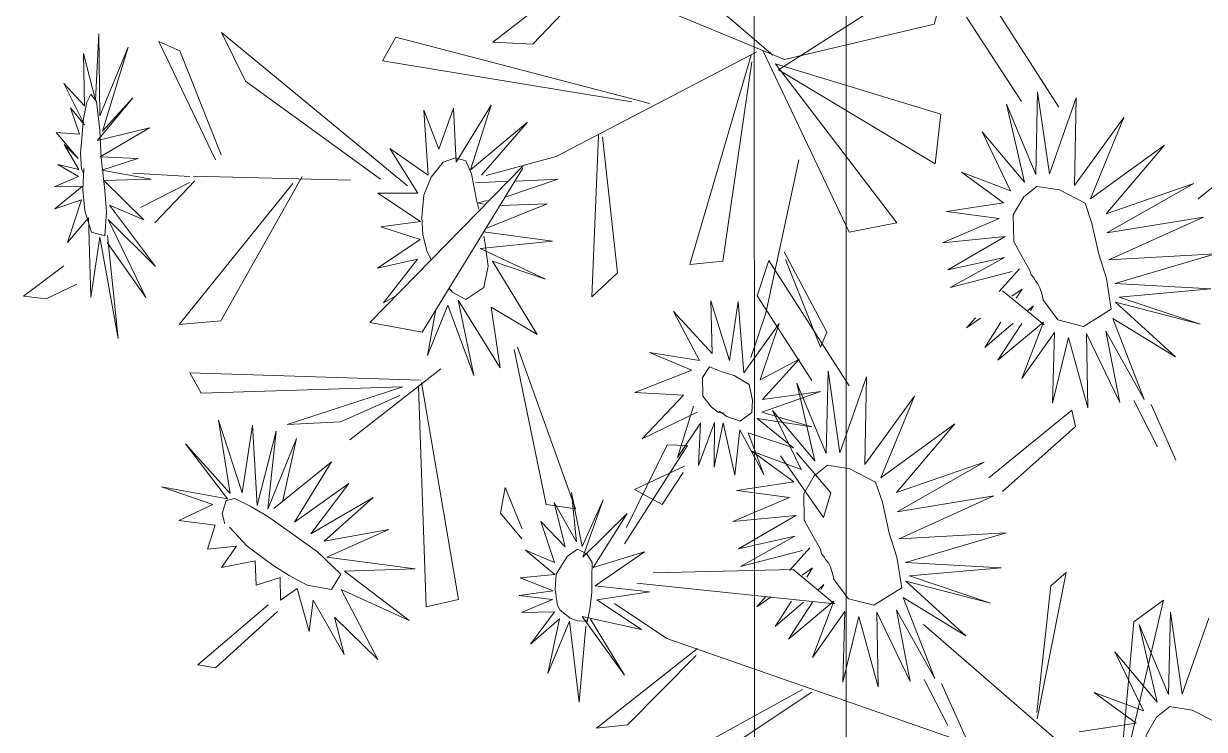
# Model space of a CAD drawing. Header units: inches. Extents: x -422522 to 22891, y -2973 to 414515.
# Drawn here: x 22803.69 to 22839.29, y 4842.94 to 4864.23 of the extents above; entities that cross this region are included whole.
import ezdxf

# ---------------------------------------------------------------- set-up
doc = ezdxf.new("R2010")
doc.units = ezdxf.units.IN
doc.header["$MEASUREMENT"] = 0
doc.layers.add('ARREDAMENTO', color=8, linetype='Continuous', lineweight=13)

msp = doc.modelspace()

# ---------------------------------------------------------------- linework, layer by layer
at = {"layer": 'ARREDAMENTO', "linetype": 'Continuous'}
for p, q in [((22821.10217, 4866.20842, -27.27667), (22817.83548, 4863.67057, -27.27667)), ((22826.45091, 4862.84476, -27.27667), (22831.71053, 4866.22467, -27.27667)), ((22831.71053, 4866.22467, -27.27667), (22831.13895, 4864.21308, -27.27667)), ((22819.04503, 4863.60971, -27.27667), (22821.36471, 4866.06041, -27.27667)), ((22834.8982, 4861.71735, -27.27667), (22832.4708, 4865.4967, -27.27667)), ((22823.98827, 4865.24705, -27.27667), (22826.27463, 4863.28249, -27.27667)), ((22826.62817, 4863.14826, -27.27667), (22823.20392, 4864.57303, -27.27667)), ((22832.11847, 4864.43179, -27.27667), (22833.7723, 4861.88577, -27.27667)), ((22809.65624, 4863.9677, -27.27667), (22815.25907, 4859.34178, -27.27667)), ((22810.37508, 4862.50017, -27.27667), (22809.65624, 4863.9677, -27.27667)), ((22831.13895, 4864.21308, -27.27667), (22826.62817, 4863.14826, -27.27667)), ((22805.85995, 4861.9263, -27.27667), (22805.95844, 4863.92081, -27.27667)), ((22805.95844, 4863.92081, -27.27667), (22805.98336, 4861.45286, -27.27667)), ((22807.76772, 4863.69639, -27.27667), (22808.40038, 4863.41549, -27.27667)), ((22809.47624, 4860.12388, -27.27667), (22807.76772, 4863.69639, -27.27667)), ((22814.50663, 4863.11539, -27.27667), (22814.91152, 4863.82737, -27.27667)), ((22814.91152, 4863.82737, -27.27667), (22822.57219, 4861.82917, -27.27667)), ((22817.83548, 4863.67057, -27.27667), (22819.04503, 4863.60971, -27.27667)), ((22805.4909, 4863.33179, -27.27667), (22805.85995, 4861.9263, -27.27667)), ((22805.52106, 4861.75053, -27.27667), (22805.4909, 4863.33179, -27.27667)), ((22805.98336, 4861.45286, -27.27667), (22806.83688, 4863.52107, -27.27667)), ((22806.83688, 4863.52107, -27.27667), (22806.0625, 4860.99085, -27.27667)), ((22808.40038, 4863.41549, -27.27667), (22809.63995, 4860.27811, -27.27667)), ((22819.74356, 4860.22143, -27.27667), (22825.79851, 4863.38017, -27.27667)), ((22825.62225, 4863.27889, -27.27667), (22823.77038, 4856.96393, -27.27667)), ((22825.97102, 4863.42054, -27.27667), (22828.58061, 4857.94425, -27.27667)), ((22822.02482, 4861.87419, -27.27667), (22814.50663, 4863.11539, -27.27667)), ((22824.76633, 4857.06832, -27.27667), (22825.64625, 4863.07865, -27.27667)), ((22826.35319, 4863.02588, -27.27667), (22831.34094, 4861.50698, -27.27667)), ((22830.01472, 4858.22406, -27.27667), (22826.35319, 4863.02588, -27.27667)), ((22831.1732, 4860.00509, -27.27667), (22826.45091, 4862.84476, -27.27667)), ((22804.89965, 4862.42433, -27.27667), (22805.52106, 4861.75053, -27.27667)), ((22805.52847, 4861.17841, -27.27667), (22804.89965, 4862.42433, -27.27667)), ((22814.44486, 4859.53758, -27.27667), (22810.37508, 4862.50017, -27.27667)), ((22806.97994, 4861.99845, -27.27667), (22805.91773, 4860.70572, -27.27667)), ((22806.0625, 4860.99085, -27.27667), (22806.97994, 4861.99845, -27.27667)), ((22834.26038, 4862.17304, -27.27667), (22834.2029, 4859.68266, -27.27667)), ((22834.61978, 4859.70153, -27.27667), (22834.26038, 4862.17304, -27.27667)), ((22835.42058, 4861.99375, -27.27667), (22834.61978, 4859.70153, -27.27667)), ((22835.36683, 4859.34867, -27.27667), (22835.42058, 4861.99375, -27.27667)), ((22805.10499, 4861.69325, -27.27667), (22805.52847, 4861.17841, -27.27667)), ((22805.37705, 4860.89772, -27.27667), (22805.10499, 4861.69325, -27.27667)), ((22815.7547, 4861.61982, -27.27667), (22816.20476, 4860.44475, -27.27667)), ((22815.8886, 4859.6583, -27.27667), (22815.7547, 4861.61982, -27.27667)), ((22816.20476, 4860.44475, -27.27667), (22816.65295, 4861.67973, -27.27667)), ((22816.65295, 4861.67973, -27.27667), (22816.72964, 4860.05728, -27.27667)), ((22816.72964, 4860.05728, -27.27667), (22817.78336, 4861.77753, -27.27667)), ((22817.78336, 4861.77753, -27.27667), (22817.1623, 4859.822, -27.27667)), ((22831.34094, 4861.50698, -27.27667), (22831.1732, 4860.00509, -27.27667)), ((22833.31847, 4861.80337, -27.27667), (22833.8609, 4859.45396, -27.27667)), ((22834.2029, 4859.68266, -27.27667), (22833.31847, 4861.80337, -27.27667)), ((22817.1623, 4859.822, -27.27667), (22818.87502, 4861.25986, -27.27667)), ((22818.87502, 4861.25986, -27.27667), (22817.49659, 4859.6588, -27.27667)), ((22836.86367, 4861.40532, -27.27667), (22835.36683, 4859.34867, -27.27667)), ((22835.84976, 4858.94831, -27.27667), (22836.86367, 4861.40532, -27.27667)), ((22804.67392, 4860.95264, -27.27667), (22805.37705, 4860.89772, -27.27667)), ((22805.32877, 4860.16698, -27.27667), (22804.67392, 4860.95264, -27.27667)), ((22805.91773, 4860.70572, -27.27667), (22807.48378, 4861.08642, -27.27667)), ((22807.48378, 4861.08642, -27.27667), (22805.99271, 4860.2186, -27.27667)), ((22821.02322, 4860.87336, -27.27667), (22820.81694, 4855.99322, -27.27667)), ((22821.59712, 4856.72084, -27.27667), (22821.14439, 4860.82212, -27.27667)), ((22832.5883, 4860.97186, -27.27667), (22833.44613, 4859.19264, -27.27667)), ((22833.8609, 4859.45396, -27.27667), (22832.5883, 4860.97186, -27.27667)), ((22841.60702, 4860.98583, -27.27667), (22839.10487, 4858.94532, -27.27667)), ((22804.91298, 4860.5828, -27.27667), (22805.32877, 4860.16698, -27.27667)), ((22805.34877, 4859.82988, -27.27667), (22804.91298, 4860.5828, -27.27667)), ((22814.73123, 4860.46466, -27.27667), (22815.8886, 4859.6583, -27.27667)), ((22815.57785, 4859.12122, -27.27667), (22814.73123, 4860.46466, -27.27667)), ((22838.08327, 4860.57039, -27.27667), (22835.84976, 4858.94831, -27.27667)), ((22836.32804, 4858.50038, -27.27667), (22838.08327, 4860.57039, -27.27667)), ((22805.99271, 4860.2186, -27.27667), (22807.12849, 4860.16743, -27.27667)), ((22807.12849, 4860.16743, -27.27667), (22806.04307, 4859.80921, -27.27667)), ((22815.97964, 4859.6006, -27.27667), (22816.33388, 4860.0564, -27.27667)), ((22816.33388, 4860.0564, -27.27667), (22816.71385, 4860.1806, -27.27667)), ((22816.71385, 4860.1806, -27.27667), (22817.02361, 4860.0951, -27.27667)), ((22817.02361, 4860.0951, -27.27667), (22817.18995, 4859.7047, -27.27667)), ((22819.74356, 4860.22143, -27.27667), (22817.6373, 4859.65348, -27.27667)), ((22826.0681, 4855.49871, -27.27667), (22827.06408, 4860.12355, -27.27667)), ((22804.72437, 4859.98549, -27.27667), (22805.34877, 4859.82988, -27.27667)), ((22805.34034, 4859.62008, -27.27667), (22804.72437, 4859.98549, -27.27667)), ((22806.04307, 4859.80921, -27.27667), (22807.52967, 4859.54132, -27.27667)), ((22808.70384, 4859.61925, -27.27667), (22806.98064, 4859.72104, -27.27667)), ((22814.12618, 4855.21523, -27.27667), (22818.74626, 4859.94791, -27.27667)), ((22818.7356, 4859.87114, -27.27667), (22815.70732, 4854.93161, -27.27667)), ((22817.18995, 4859.7047, -27.27667), (22817.3376, 4858.91937, -27.27667)), ((22831.96358, 4859.75109, -27.27667), (22833.23201, 4858.82566, -27.27667)), ((22833.44613, 4859.19264, -27.27667), (22831.96358, 4859.75109, -27.27667)), ((22804.60994, 4859.30938, -27.27667), (22805.34034, 4859.62008, -27.27667)), ((22807.52967, 4859.54132, -27.27667), (22806.1042, 4859.50024, -27.27667)), ((22806.1042, 4859.50024, -27.27667), (22807.30929, 4858.31909, -27.27667)), ((22808.69293, 4859.4365, -27.27667), (22807.21157, 4858.68805, -27.27667)), ((22807.6405, 4858.2296, -27.27667), (22808.84783, 4859.48894, -27.27667)), ((22811.80716, 4859.41588, -27.27667), (22808.38158, 4855.15456, -27.27667)), ((22808.81146, 4859.63434, -27.27667), (22813.54019, 4859.51011, -27.27667)), ((22809.63639, 4855.26555, -27.27667), (22812.08366, 4859.62596, -27.27667)), ((22815.74994, 4859.0549, -27.27667), (22815.97964, 4859.6006, -27.27667)), ((22818.31913, 4859.47741, -27.27667), (22817.31604, 4859.43566, -27.27667)), ((22818.2014, 4858.99986, -27.27667), (22819.80045, 4859.53909, -27.27667)), ((22818.53818, 4859.48656, -27.27667), (22819.80045, 4859.53909, -27.27667)), ((22838.9681, 4859.41309, -27.27667), (22836.32804, 4858.50038, -27.27667)), ((22836.34789, 4857.92265, -27.27667), (22838.9681, 4859.41309, -27.27667)), ((22805.45022, 4859.31989, -27.27667), (22804.60994, 4859.30938, -27.27667)), ((22804.62466, 4858.64318, -27.27667), (22805.45022, 4859.31989, -27.27667)), ((22814.36597, 4859.11662, -27.27667), (22815.57785, 4859.12122, -27.27667)), ((22815.65054, 4858.26538, -27.27667), (22814.36597, 4859.11662, -27.27667)), ((22815.68968, 4858.39788, -27.27667), (22815.74994, 4859.0549, -27.27667)), ((22805.43804, 4858.92057, -27.27667), (22804.62466, 4858.64318, -27.27667)), ((22805.00667, 4857.62716, -27.27667), (22805.43804, 4858.92057, -27.27667)), ((22806.27332, 4858.75643, -27.27667), (22807.66639, 4856.90766, -27.27667)), ((22807.30929, 4858.31909, -27.27667), (22806.27332, 4858.75643, -27.27667)), ((22817.40776, 4858.63787, -27.27667), (22817.3376, 4858.91937, -27.27667)), ((22817.66871, 4858.89599, -27.27667), (22817.3893, 4858.82414, -27.27667)), ((22817.3893, 4858.82414, -27.27667), (22817.54945, 4858.79229, -27.27667)), ((22817.62157, 4858.05405, -27.27667), (22819.46814, 4858.80124, -27.27667)), ((22818.04971, 4858.75246, -27.27667), (22819.46814, 4858.80124, -27.27667)), ((22833.23201, 4858.82566, -27.27667), (22831.51196, 4858.56388, -27.27667)), ((22805.6475, 4858.37417, -27.27667), (22805.00667, 4857.62716, -27.27667)), ((22805.71613, 4855.97921, -27.27667), (22805.6475, 4858.37417, -27.27667)), ((22806.23885, 4858.32548, -27.27667), (22807.36795, 4855.97321, -27.27667)), ((22807.66639, 4856.90766, -27.27667), (22806.23885, 4858.32548, -27.27667)), ((22814.45676, 4858.1078, -27.27667), (22815.65054, 4858.26538, -27.27667)), ((22815.72439, 4857.87274, -27.27667), (22815.68968, 4858.39788, -27.27667)), ((22833.10163, 4858.35066, -27.27667), (22831.39257, 4857.625, -27.27667)), ((22831.51196, 4858.56388, -27.27667), (22833.10163, 4858.35066, -27.27667)), ((22839.25621, 4858.39793, -27.27667), (22836.34789, 4857.92265, -27.27667)), ((22836.40312, 4857.10493, -27.27667), (22839.25621, 4858.39793, -27.27667)), ((22815.6433, 4857.72202, -27.27667), (22814.45676, 4858.1078, -27.27667)), ((22817.55759, 4857.94969, -27.27667), (22819.63622, 4857.67389, -27.27667)), ((22828.58061, 4857.94425, -27.27667), (22830.01472, 4858.22406, -27.27667)), ((22805.98374, 4857.78777, -27.27667), (22805.71613, 4855.97921, -27.27667)), ((22806.5362, 4854.73829, -27.27667), (22805.98374, 4857.78777, -27.27667)), ((22807.36795, 4855.97321, -27.27667), (22806.20621, 4857.6308, -27.27667)), ((22806.21426, 4857.84554, -27.27667), (22806.5362, 4854.73829, -27.27667)), ((22814.36199, 4856.86054, -27.27667), (22815.6433, 4857.72202, -27.27667)), ((22815.84928, 4857.3795, -27.27667), (22815.72439, 4857.87274, -27.27667)), ((22819.63622, 4857.67389, -27.27667), (22817.4515, 4857.4542, -27.27667)), ((22817.56487, 4857.82627, -27.27667), (22817.591, 4857.64931, -27.27667)), ((22817.591, 4857.64931, -27.27667), (22817.69747, 4856.91569, -27.27667)), ((22831.39257, 4857.625, -27.27667), (22833.28566, 4857.81257, -27.27667)), ((22833.28566, 4857.81257, -27.27667), (22831.55693, 4856.80237, -27.27667)), ((22815.97352, 4857.10758, -27.27667), (22815.84928, 4857.3795, -27.27667)), ((22817.4515, 4857.4542, -27.27667), (22819.42275, 4856.52192, -27.27667)), ((22826.61839, 4857.3538, -27.27667), (22827.90311, 4854.92726, -27.27667)), ((22839.62697, 4857.28823, -27.27667), (22836.40312, 4857.10493, -27.27667)), ((22836.59235, 4856.39206, -27.27667), (22839.62697, 4857.28823, -27.27667)), ((22804.90539, 4856.92562, -27.27667), (22803.68809, 4856.00912, -27.27667)), ((22815.56535, 4857.13331, -27.27667), (22814.36199, 4856.86054, -27.27667)), ((22814.54228, 4855.81387, -27.27667), (22815.56535, 4857.13331, -27.27667)), ((22817.69747, 4856.91569, -27.27667), (22817.56806, 4856.27312, -27.27667)), ((22817.82157, 4857.06976, -27.27667), (22819.1747, 4854.85931, -27.27667)), ((22819.42275, 4856.52192, -27.27667), (22817.82157, 4857.06976, -27.27667)), ((22823.77038, 4856.96393, -27.27667), (22824.76633, 4857.06832, -27.27667)), ((22826.15238, 4857.08459, -27.27667), (22825.80005, 4856.01969, -27.27667)), ((22828.57978, 4853.30524, -27.27667), (22826.15238, 4857.08459, -27.27667)), ((22827.71242, 4854.47454, -27.27667), (22826.65381, 4857.11395, -27.27667)), ((22831.55693, 4856.80237, -27.27667), (22833.25924, 4857.18389, -27.27667)), ((22833.25924, 4857.18389, -27.27667), (22831.62301, 4856.27532, -27.27667)), ((22820.81694, 4855.99322, -27.27667), (22821.59712, 4856.72084, -27.27667)), ((22831.62301, 4856.27532, -27.27667), (22833.49324, 4856.75751, -27.27667)), ((22833.10059, 4856.15392, -27.27667), (22833.71313, 4856.83521, -27.27667)), ((22804.36335, 4855.93354, -27.27667), (22805.29116, 4856.3762, -27.27667)), ((22816.51808, 4856.25405, -27.27667), (22816.63323, 4856.12576, -27.27667)), ((22817.56806, 4856.27312, -27.27667), (22817.02057, 4855.91683, -27.27667)), ((22833.20374, 4856.17584, -27.27667), (22834.45501, 4855.14808, -27.27667)), ((22833.48193, 4856.01074, -27.27667), (22833.79375, 4856.22843, -27.27667)), ((22833.61779, 4855.95278, -27.27667), (22833.79375, 4856.22843, -27.27667)), ((22839.48309, 4856.23281, -27.27667), (22836.59235, 4856.39206, -27.27667)), ((22836.71618, 4855.98403, -27.27667), (22839.48309, 4856.23281, -27.27667)), ((22803.68809, 4856.00912, -27.27667), (22804.36335, 4855.93354, -27.27667)), ((22814.91494, 4856.02322, -27.27667), (22814.54228, 4855.81387, -27.27667)), ((22817.02057, 4855.91683, -27.27667), (22816.63323, 4856.12576, -27.27667)), ((22816.78735, 4855.89374, -27.27667), (22817.26097, 4853.62002, -27.27667)), ((22818.05284, 4853.85584, -27.27667), (22816.78735, 4855.89374, -27.27667)), ((22824.4073, 4855.87492, -27.27667), (22824.44745, 4854.28137, -27.27667)), ((22824.96578, 4854.07234, -27.27667), (22824.4073, 4855.87492, -27.27667)), ((22825.22911, 4855.85124, -27.27667), (22824.96578, 4854.07234, -27.27667)), ((22825.40451, 4853.70232, -27.27667), (22825.22911, 4855.85124, -27.27667)), ((22825.80005, 4856.01969, -27.27667), (22827.45388, 4853.47367, -27.27667)), ((22836.60282, 4855.82704, -27.27667), (22839.15618, 4855.16326, -27.27667)), ((22838.4125, 4854.18243, -27.27667), (22836.60282, 4855.82704, -27.27667)), ((22839.15618, 4855.16326, -27.27667), (22836.71618, 4855.98403, -27.27667)), ((22816.4773, 4855.74514, -27.27667), (22815.86616, 4854.21865, -27.27667)), ((22816.12057, 4855.6057, -27.27667), (22815.86616, 4854.21865, -27.27667)), ((22817.26097, 4853.62002, -27.27667), (22816.4773, 4855.74514, -27.27667)), ((22817.78716, 4855.68267, -27.27667), (22818.05284, 4853.85584, -27.27667)), ((22819.1747, 4854.85931, -27.27667), (22817.78716, 4855.68267, -27.27667)), ((22823.28658, 4855.54519, -27.27667), (22824.06234, 4854.06957, -27.27667)), ((22824.44745, 4854.28137, -27.27667), (22823.28658, 4855.54519, -27.27667)), ((22826.0681, 4855.49871, -27.27667), (22825.61139, 4854.16303, -27.27667)), ((22833.96966, 4855.58138, -27.27667), (22834.13428, 4855.72271, -27.27667)), ((22834.04051, 4855.57896, -27.27667), (22834.13428, 4855.72271, -27.27667)), ((22808.38158, 4855.15456, -27.27667), (22809.63639, 4855.26555, -27.27667)), ((22815.70732, 4854.93161, -27.27667), (22814.12618, 4855.21523, -27.27667)), ((22826.46843, 4855.19303, -27.27667), (22825.40451, 4853.70232, -27.27667)), ((22825.89005, 4853.48403, -27.27667), (22826.46843, 4855.19303, -27.27667)), ((22832.38818, 4855.36151, -27.27667), (22832.11124, 4855.0534, -27.27667)), ((22832.54166, 4855.35407, -27.27667), (22832.11124, 4855.0534, -27.27667)), ((22833.15563, 4855.22842, -27.27667), (22832.66748, 4854.46339, -27.27667)), ((22833.51963, 4855.19504, -27.27667), (22832.66748, 4854.46339, -27.27667)), ((22833.06519, 4854.08338, -27.27667), (22834.43219, 4855.22711, -27.27667)), ((22833.78723, 4855.19055, -27.27667), (22833.06519, 4854.08338, -27.27667)), ((22834.43219, 4855.22711, -27.27667), (22833.78627, 4853.52639, -27.27667)), ((22836.52388, 4855.33579, -27.27667), (22838.4125, 4854.18243, -27.27667)), ((22837.47493, 4852.89688, -27.27667), (22836.52388, 4855.33579, -27.27667)), ((22827.90311, 4854.92726, -27.27667), (22827.71242, 4854.47454, -27.27667)), ((22833.78627, 4853.52639, -27.27667), (22834.76591, 4854.91625, -27.27667)), ((22834.76591, 4854.91625, -27.27667), (22834.70589, 4852.78272, -27.27667)), ((22834.70589, 4852.78272, -27.27667), (22835.18747, 4854.76712, -27.27667)), ((22835.18747, 4854.76712, -27.27667), (22835.77098, 4852.64316, -27.27667)), ((22835.73016, 4854.89011, -27.27667), (22836.73732, 4852.80586, -27.27667)), ((22835.77098, 4852.64316, -27.27667), (22835.73016, 4854.89011, -27.27667)), ((22836.31913, 4854.9561, -27.27667), (22837.47493, 4852.89688, -27.27667)), ((22836.73732, 4852.80586, -27.27667), (22836.31913, 4854.9561, -27.27667)), ((22818.48055, 4854.40359, -27.27667), (22819.43808, 4849.7285, -27.27667)), ((22820.32696, 4849.5955, -27.27667), (22818.57571, 4854.47163, -27.27667)), ((22822.55434, 4854.30934, -27.27667), (22823.83368, 4853.78232, -27.27667)), ((22824.06234, 4854.06957, -27.27667), (22822.55434, 4854.30934, -27.27667)), ((22827.07157, 4854.10807, -27.27667), (22825.89005, 4853.48403, -27.27667)), ((22825.96916, 4852.89738, -27.27667), (22827.07157, 4854.10807, -27.27667)), ((22815.65755, 4853.47679, -27.27667), (22808.69519, 4853.70353, -27.27667)), ((22808.69519, 4853.70353, -27.27667), (22809.04457, 4853.08396, -27.27667)), ((22813.52132, 4851.68037, -27.27667), (22816.26676, 4853.82055, -27.27667)), ((22823.83368, 4853.78232, -27.27667), (22822.11265, 4853.1028, -27.27667)), ((22827.94196, 4853.76093, -27.27667), (22827.88448, 4851.27055, -27.27667)), ((22828.30136, 4851.28943, -27.27667), (22827.94196, 4853.76093, -27.27667)), ((22815.8205, 4846.64471, -27.27667), (22815.58895, 4853.28279, -27.27667)), ((22815.67943, 4853.41117, -27.27667), (22816.79931, 4846.86231, -27.27667)), ((22827.00005, 4853.39126, -27.27667), (22827.54248, 4851.04185, -27.27667)), ((22827.88448, 4851.27055, -27.27667), (22827.00005, 4853.39126, -27.27667)), ((22829.10216, 4853.58165, -27.27667), (22828.30136, 4851.28943, -27.27667)), ((22829.04841, 4850.93657, -27.27667), (22829.10216, 4853.58165, -27.27667)), ((22809.04457, 4853.08396, -27.27667), (22815.12111, 4853.27338, -27.27667)), ((22815.12111, 4853.27338, -27.27667), (22811.63647, 4852.14021, -27.27667)), ((22813.23697, 4852.21742, -27.27667), (22815.03228, 4853.01725, -27.27667)), ((22822.11265, 4853.1028, -27.27667), (22823.58316, 4853.02173, -27.27667)), ((22823.58316, 4853.02173, -27.27667), (22822.33788, 4851.71231, -27.27667)), ((22825.94058, 4852.51109, -27.27667), (22827.7157, 4853.14088, -27.27667)), ((22827.7157, 4853.14088, -27.27667), (22825.96916, 4852.89738, -27.27667)), ((22830.54525, 4852.99321, -27.27667), (22829.04841, 4850.93657, -27.27667)), ((22829.53134, 4850.5362, -27.27667), (22830.54525, 4852.99321, -27.27667)), ((22823.88477, 4852.69484, -27.27667), (22823.40303, 4851.14157, -27.27667)), ((22835.2886, 4852.57372, -27.27667), (22832.78644, 4850.53321, -27.27667)), ((22835.40248, 4852.07726, -27.27667), (22835.2886, 4852.57372, -27.27667)), ((22837.87016, 4851.47239, -27.27667), (22837.15937, 4852.86563, -27.27667)), ((22838.42897, 4851.0645, -27.27667), (22837.67916, 4852.74438, -27.27667)), ((22809.56655, 4852.27491, -27.27667), (22810.28145, 4850.07962, -27.27667)), ((22809.9122, 4850.05588, -27.27667), (22809.56655, 4852.27491, -27.27667)), ((22811.63647, 4852.14021, -27.27667), (22813.23697, 4852.21742, -27.27667)), ((22822.33788, 4851.71231, -27.27667), (22823.9991, 4852.51515, -27.27667)), ((22825.80443, 4852.32532, -27.27667), (22827.45591, 4852.06973, -27.27667)), ((22826.90234, 4851.44057, -27.27667), (22825.80443, 4852.32532, -27.27667)), ((22827.45591, 4852.06973, -27.27667), (22825.94058, 4852.51109, -27.27667)), ((22826.26988, 4852.55975, -27.27667), (22827.12771, 4850.78053, -27.27667)), ((22827.54248, 4851.04185, -27.27667), (22826.26988, 4852.55975, -27.27667)), ((22810.28145, 4850.07962, -27.27667), (22810.5925, 4852.12559, -27.27667)), ((22810.5925, 4852.12559, -27.27667), (22810.7257, 4849.69581, -27.27667)), ((22810.7257, 4849.69581, -27.27667), (22811.30601, 4851.93706, -27.27667)), ((22811.30601, 4851.93706, -27.27667), (22811.05576, 4849.58705, -27.27667)), ((22823.40303, 4851.14157, -27.27667), (22824.09215, 4852.17877, -27.27667)), ((22824.03253, 4850.90083, -27.27667), (22824.51742, 4852.1983, -27.27667)), ((22824.09215, 4852.17877, -27.27667), (22824.03253, 4850.90083, -27.27667)), ((22824.51742, 4852.1983, -27.27667), (22824.50454, 4850.85667, -27.27667)), ((22824.50454, 4850.85667, -27.27667), (22824.77731, 4852.19168, -27.27667)), ((22824.77731, 4852.19168, -27.27667), (22825.13459, 4850.60925, -27.27667)), ((22825.13459, 4850.60925, -27.27667), (22825.27892, 4851.98135, -27.27667)), ((22825.27892, 4851.98135, -27.27667), (22826.00264, 4850.63633, -27.27667)), ((22825.52901, 4851.88625, -27.27667), (22826.90234, 4851.44057, -27.27667)), ((22826.00264, 4850.63633, -27.27667), (22825.52901, 4851.88625, -27.27667)), ((22831.76485, 4852.15829, -27.27667), (22829.53134, 4850.5362, -27.27667)), ((22830.00962, 4850.08827, -27.27667), (22831.76485, 4852.15829, -27.27667)), ((22833.20339, 4850.121, -27.27667), (22835.40248, 4852.07726, -27.27667)), ((22808.57071, 4851.56003, -27.27667), (22809.9122, 4850.05588, -27.27667)), ((22809.83198, 4849.89525, -27.27667), (22808.57071, 4851.56003, -27.27667)), ((22811.05576, 4849.58705, -27.27667), (22811.91078, 4851.71515, -27.27667)), ((22811.91078, 4851.71515, -27.27667), (22811.49912, 4849.85059, -27.27667)), ((22823.7073, 4851.5117, -27.27667), (22821.8046, 4848.54097, -27.27667)), ((22821.86692, 4849.03089, -27.27667), (22823.08713, 4851.52409, -27.27667)), ((22823.08713, 4851.52409, -27.27667), (22823.7073, 4851.5117, -27.27667)), ((22825.64516, 4851.33898, -27.27667), (22826.91359, 4850.41356, -27.27667)), ((22827.12771, 4850.78053, -27.27667), (22825.64516, 4851.33898, -27.27667)), ((22826.5032, 4851.194, -27.27667), (22827.8024, 4849.33456, -27.27667)), ((22828.02063, 4850.07906, -27.27667), (22826.98863, 4851.2991, -27.27667)), ((22811.23365, 4849.60584, -27.27667), (22812.96672, 4851.02041, -27.27667)), ((22812.96672, 4851.02041, -27.27667), (22811.85921, 4849.19632, -27.27667)), ((22823.61517, 4850.88863, -27.27667), (22822.10572, 4850.17844, -27.27667)), ((22832.64967, 4851.00098, -27.27667), (22830.00962, 4850.08827, -27.27667)), ((22830.02947, 4849.51054, -27.27667), (22832.64967, 4851.00098, -27.27667)), ((22822.94371, 4849.73155, -27.27667), (22823.57153, 4850.69666, -27.27667)), ((22807.84894, 4850.26402, -27.27667), (22809.83198, 4849.89525, -27.27667)), ((22809.39355, 4849.72676, -27.27667), (22807.84894, 4850.26402, -27.27667)), ((22811.85921, 4849.19632, -27.27667), (22813.49395, 4850.3642, -27.27667)), ((22813.49395, 4850.3642, -27.27667), (22812.34417, 4848.8456, -27.27667)), ((22818.0676, 4849.46983, -27.27667), (22818.20834, 4850.24204, -27.27667)), ((22818.20834, 4850.24204, -27.27667), (22818.72365, 4848.99536, -27.27667)), ((22820.20705, 4850.08823, -27.27667), (22820.5316, 4848.46012, -27.27667)), ((22820.35326, 4848.6056, -27.27667), (22820.20705, 4850.08823, -27.27667)), ((22822.10572, 4850.17844, -27.27667), (22822.94371, 4849.73155, -27.27667)), ((22826.91359, 4850.41356, -27.27667), (22825.19354, 4850.15177, -27.27667)), ((22825.19354, 4850.15177, -27.27667), (22826.78321, 4849.93855, -27.27667)), ((22827.8024, 4849.33456, -27.27667), (22828.02063, 4850.07906, -27.27667)), ((22808.36694, 4849.24857, -27.27667), (22809.39355, 4849.72676, -27.27667)), ((22809.6741, 4849.45976, -27.27667), (22809.79199, 4849.8523, -27.27667)), ((22809.79199, 4849.8523, -27.27667), (22810.05366, 4849.90753, -27.27667)), ((22810.05366, 4849.90753, -27.27667), (22810.51703, 4849.67463, -27.27667)), ((22812.34417, 4848.8456, -27.27667), (22814.22559, 4849.94305, -27.27667)), ((22814.22559, 4849.94305, -27.27667), (22812.75112, 4848.62328, -27.27667)), ((22819.43808, 4849.7285, -27.27667), (22820.32696, 4849.5955, -27.27667)), ((22819.68575, 4849.7937, -27.27667), (22820.35326, 4848.6056, -27.27667)), ((22820.01861, 4848.45513, -27.27667), (22819.68575, 4849.7937, -27.27667)), ((22820.5316, 4848.46012, -27.27667), (22821.16427, 4849.8688, -27.27667)), ((22821.16427, 4849.8688, -27.27667), (22820.55044, 4848.13795, -27.27667)), ((22826.78321, 4849.93855, -27.27667), (22825.07415, 4849.21289, -27.27667)), ((22832.93779, 4849.98582, -27.27667), (22830.02947, 4849.51054, -27.27667)), ((22830.0847, 4848.69282, -27.27667), (22832.93779, 4849.98582, -27.27667)), ((22809.75405, 4849.1472, -27.27667), (22809.6741, 4849.45976, -27.27667)), ((22810.51703, 4849.67463, -27.27667), (22811.05461, 4849.36284, -27.27667)), ((22818.70492, 4848.6975, -27.27667), (22818.0676, 4849.46983, -27.27667)), ((22820.55044, 4848.13795, -27.27667), (22821.88281, 4849.4565, -27.27667)), ((22821.88281, 4849.4565, -27.27667), (22820.85901, 4847.82824, -27.27667)), ((22825.07415, 4849.21289, -27.27667), (22826.96723, 4849.40046, -27.27667)), ((22826.96723, 4849.40046, -27.27667), (22825.23851, 4848.39026, -27.27667)), ((22809.46701, 4849.10005, -27.27667), (22808.36694, 4849.24857, -27.27667)), ((22809.23193, 4848.38459, -27.27667), (22809.46701, 4849.10005, -27.27667)), ((22810.43149, 4848.46783, -27.27667), (22809.89777, 4849.04889, -27.27667)), ((22811.05461, 4849.36284, -27.27667), (22811.7747, 4848.85119, -27.27667)), ((22819.28544, 4849.21482, -27.27667), (22820.01861, 4848.45513, -27.27667)), ((22819.69094, 4847.97647, -27.27667), (22819.28544, 4849.21482, -27.27667)), ((22811.7747, 4848.85119, -27.27667), (22812.5532, 4848.30413, -27.27667)), ((22812.75112, 4848.62328, -27.27667), (22814.70252, 4848.97917, -27.27667)), ((22814.70252, 4848.97917, -27.27667), (22812.82568, 4848.14104, -27.27667)), ((22825.23851, 4848.39026, -27.27667), (22826.94081, 4848.77179, -27.27667)), ((22826.94081, 4848.77179, -27.27667), (22825.30459, 4847.86321, -27.27667)), ((22833.30855, 4848.87612, -27.27667), (22830.0847, 4848.69282, -27.27667)), ((22830.27393, 4847.97995, -27.27667), (22833.30855, 4848.87612, -27.27667)), ((22810.10376, 4848.46728, -27.27667), (22809.23193, 4848.38459, -27.27667)), ((22809.65271, 4847.82464, -27.27667), (22810.10376, 4848.46728, -27.27667)), ((22811.2054, 4847.90054, -27.27667), (22810.43149, 4848.46783, -27.27667)), ((22812.5532, 4848.30413, -27.27667), (22813.25495, 4847.63161, -27.27667)), ((22818.81485, 4848.34664, -27.27667), (22819.69094, 4847.97647, -27.27667)), ((22819.70635, 4847.61913, -27.27667), (22818.81485, 4848.34664, -27.27667)), ((22820.07246, 4848.16056, -27.27667), (22820.38287, 4848.38388, -27.27667)), ((22820.38287, 4848.38388, -27.27667), (22820.67223, 4848.24198, -27.27667)), ((22820.85901, 4847.82824, -27.27667), (22822.4055, 4848.30203, -27.27667)), ((22822.4055, 4848.30203, -27.27667), (22820.92057, 4847.2753, -27.27667)), ((22825.30459, 4847.86321, -27.27667), (22827.17482, 4848.3454, -27.27667)), ((22826.78217, 4847.74182, -27.27667), (22827.3947, 4848.4231, -27.27667)), ((22810.66976, 4848.02825, -27.27667), (22809.65271, 4847.82464, -27.27667)), ((22810.70174, 4847.29871, -27.27667), (22810.66976, 4848.02825, -27.27667)), ((22812.82568, 4848.14104, -27.27667), (22815.49419, 4847.78581, -27.27667)), ((22819.74247, 4847.63195, -27.27667), (22820.07246, 4848.16056, -27.27667)), ((22820.67223, 4848.24198, -27.27667), (22820.82861, 4847.98026, -27.27667)), ((22820.82861, 4847.98026, -27.27667), (22820.81521, 4847.51615, -27.27667)), ((22833.16467, 4847.8207, -27.27667), (22830.27393, 4847.97995, -27.27667)), ((22811.69344, 4847.58996, -27.27667), (22811.2054, 4847.90054, -27.27667)), ((22812.24172, 4847.29893, -27.27667), (22811.69344, 4847.58996, -27.27667)), ((22813.25495, 4847.63161, -27.27667), (22812.97564, 4847.1668, -27.27667)), ((22815.49419, 4847.78581, -27.27667), (22813.3598, 4847.71454, -27.27667)), ((22813.3598, 4847.71454, -27.27667), (22815.31223, 4846.2279, -27.27667)), ((22818.65701, 4847.51263, -27.27667), (22819.70635, 4847.61913, -27.27667)), ((22819.7106, 4847.16627, -27.27667), (22819.74247, 4847.63195, -27.27667)), ((22822.66705, 4847.6716, -27.27667), (22826.88532, 4847.76374, -27.27667)), ((22826.88532, 4847.76374, -27.27667), (22828.13659, 4846.73597, -27.27667)), ((22827.16351, 4847.59864, -27.27667), (22827.47533, 4847.81632, -27.27667)), ((22827.29937, 4847.54067, -27.27667), (22827.47533, 4847.81632, -27.27667)), ((22830.39776, 4847.57192, -27.27667), (22833.16467, 4847.8207, -27.27667)), ((22835.12542, 4847.67673, -27.27667), (22834.24689, 4843.26309, -27.27667)), ((22834.6628, 4847.277, -27.27667), (22835.12542, 4847.67673, -27.27667)), ((22811.41986, 4847.52879, -27.27667), (22810.70174, 4847.29871, -27.27667)), ((22811.4365, 4846.83795, -27.27667), (22811.41986, 4847.52879, -27.27667)), ((22812.97564, 4847.1668, -27.27667), (22812.24172, 4847.29893, -27.27667)), ((22819.65836, 4847.12245, -27.27667), (22818.65701, 4847.51263, -27.27667)), ((22820.81521, 4847.51615, -27.27667), (22820.81874, 4847.0732, -27.27667)), ((22820.92057, 4847.2753, -27.27667), (22822.55509, 4847.09364, -27.27667)), ((22828.13659, 4846.73597, -27.27667), (22822.18109, 4847.35763, -27.27667)), ((22827.65124, 4847.16927, -27.27667), (22827.81586, 4847.3106, -27.27667)), ((22827.72209, 4847.16686, -27.27667), (22827.81586, 4847.3106, -27.27667)), ((22830.2844, 4847.41493, -27.27667), (22832.83776, 4846.75115, -27.27667)), ((22832.09408, 4845.77032, -27.27667), (22830.2844, 4847.41493, -27.27667)), ((22832.83776, 4846.75115, -27.27667), (22830.39776, 4847.57192, -27.27667)), ((22834.24012, 4843.45795, -27.27667), (22834.6628, 4847.277, -27.27667)), ((22811.93476, 4847.19041, -27.27667), (22811.4365, 4846.83795, -27.27667)), ((22812.29531, 4845.8938, -27.27667), (22811.93476, 4847.19041, -27.27667)), ((22813.26035, 4847.16401, -27.27667), (22814.37065, 4845.05418, -27.27667)), ((22815.31223, 4846.2279, -27.27667), (22813.26035, 4847.16401, -27.27667)), ((22818.63018, 4846.98271, -27.27667), (22819.65836, 4847.12245, -27.27667)), ((22819.6288, 4846.86615, -27.27667), (22818.63018, 4846.98271, -27.27667)), ((22819.77946, 4846.67868, -27.27667), (22819.7106, 4847.16627, -27.27667)), ((22820.81874, 4847.0732, -27.27667), (22820.75966, 4846.56064, -27.27667)), ((22822.55509, 4847.09364, -27.27667), (22820.97209, 4846.85104, -27.27667)), ((22826.06976, 4846.9494, -27.27667), (22825.79282, 4846.64129, -27.27667)), ((22826.22324, 4846.94196, -27.27667), (22825.79282, 4846.64129, -27.27667)), ((22830.20546, 4846.92368, -27.27667), (22832.09408, 4845.77032, -27.27667)), ((22831.15651, 4844.48478, -27.27667), (22830.20546, 4846.92368, -27.27667)), ((22811.06372, 4846.69939, -27.27667), (22808.94516, 4844.8909, -27.27667)), ((22812.41933, 4846.84462, -27.27667), (22812.29531, 4845.8938, -27.27667)), ((22813.35091, 4845.20398, -27.27667), (22812.41933, 4846.84462, -27.27667)), ((22816.79931, 4846.86231, -27.27667), (22815.8205, 4846.64471, -27.27667)), ((22818.6948, 4846.46985, -27.27667), (22819.6288, 4846.86615, -27.27667)), ((22819.85133, 4846.54985, -27.27667), (22819.77946, 4846.67868, -27.27667)), ((22820.16179, 4846.2951, -27.27667), (22819.85133, 4846.54985, -27.27667)), ((22820.75966, 4846.56064, -27.27667), (22820.67364, 4846.15562, -27.27667)), ((22820.97209, 4846.85104, -27.27667), (22822.31544, 4845.95956, -27.27667)), ((22823.08104, 4845.6827, -27.27667), (22821.50128, 4846.73881, -27.27667)), ((22826.83721, 4846.81631, -27.27667), (22826.34906, 4846.05129, -27.27667)), ((22827.20121, 4846.78294, -27.27667), (22826.34906, 4846.05129, -27.27667)), ((22826.74677, 4845.67127, -27.27667), (22828.11377, 4846.815, -27.27667)), ((22827.46881, 4846.77844, -27.27667), (22826.74677, 4845.67127, -27.27667)), ((22828.11377, 4846.815, -27.27667), (22827.46785, 4845.11428, -27.27667)), ((22830.00071, 4846.54399, -27.27667), (22831.15651, 4844.48478, -27.27667)), ((22830.4189, 4844.39375, -27.27667), (22830.00071, 4846.54399, -27.27667)), ((22838.05984, 4846.84714, -27.27667), (22836.68869, 4841.02093, -27.27667)), ((22837.15754, 4846.1842, -27.27667), (22838.05984, 4846.84714, -27.27667)), ((22809.47121, 4844.79706, -27.27667), (22811.34706, 4846.49906, -27.27667)), ((22813.05949, 4846.32666, -27.27667), (22813.35091, 4845.20398, -27.27667)), ((22814.37065, 4845.05418, -27.27667), (22813.05949, 4846.32666, -27.27667)), ((22819.6892, 4846.48739, -27.27667), (22818.6948, 4846.46985, -27.27667)), ((22818.96697, 4845.51499, -27.27667), (22819.6892, 4846.48739, -27.27667)), ((22819.84752, 4846.28063, -27.27667), (22818.96697, 4845.51499, -27.27667)), ((22819.49304, 4844.63467, -27.27667), (22819.84752, 4846.28063, -27.27667)), ((22820.14374, 4846.209, -27.27667), (22819.49304, 4844.63467, -27.27667)), ((22820.43297, 4843.7616, -27.27667), (22820.14374, 4846.209, -27.27667)), ((22820.37815, 4846.21726, -27.27667), (22820.16179, 4846.2951, -27.27667)), ((22820.59563, 4846.20428, -27.27667), (22820.37815, 4846.21726, -27.27667)), ((22820.52834, 4846.35343, -27.27667), (22821.80381, 4844.58523, -27.27667)), ((22822.31544, 4845.95956, -27.27667), (22820.52834, 4846.35343, -27.27667)), ((22820.70245, 4846.26244, -27.27667), (22820.59563, 4846.20428, -27.27667)), ((22821.80381, 4844.58523, -27.27667), (22820.78236, 4846.26865, -27.27667)), ((22827.46785, 4845.11428, -27.27667), (22828.44749, 4846.50415, -27.27667)), ((22828.44749, 4846.50415, -27.27667), (22828.38747, 4844.37061, -27.27667)), ((22828.38747, 4844.37061, -27.27667), (22828.86905, 4846.35501, -27.27667)), ((22828.86905, 4846.35501, -27.27667), (22829.45256, 4844.23106, -27.27667)), ((22829.41174, 4846.47801, -27.27667), (22830.4189, 4844.39375, -27.27667)), ((22829.45256, 4844.23106, -27.27667), (22829.41174, 4846.47801, -27.27667)), ((22836.69389, 4840.95397, -27.27667), (22837.15754, 4846.1842, -27.27667)), ((22838.26263, 4846.483, -27.27667), (22838.20515, 4843.99262, -27.27667)), ((22838.62203, 4844.0115, -27.27667), (22838.26263, 4846.483, -27.27667)), ((22839.42283, 4846.30372, -27.27667), (22838.62203, 4844.0115, -27.27667)), ((22820.63751, 4846.06311, -27.27667), (22820.43297, 4843.7616, -27.27667)), ((22830.82102, 4846.10926, -27.27667), (22836.37419, 4841.2996, -27.27667)), ((22837.32072, 4846.11333, -27.27667), (22837.86314, 4843.76392, -27.27667)), ((22838.20515, 4843.99262, -27.27667), (22837.32072, 4846.11333, -27.27667)), ((22823.08104, 4845.6827, -27.27667), (22836.71213, 4840.93518, -27.27667)), ((22824.0079, 4845.38422, -27.27667), (22820.96469, 4842.98509, -27.27667)), ((22821.89408, 4843.08431, -27.27667), (22823.96582, 4845.17212, -27.27667)), ((22836.59055, 4845.28182, -27.27667), (22837.44838, 4843.5026, -27.27667)), ((22837.86314, 4843.76392, -27.27667), (22836.59055, 4845.28182, -27.27667)), ((22808.94516, 4844.8909, -27.27667), (22809.47121, 4844.79706, -27.27667)), ((22831.55174, 4843.06029, -27.27667), (22830.84095, 4844.45353, -27.27667)), ((22827.17477, 4844.14827, -27.27667), (22823.725, 4842.24301, -27.27667)), ((22824.50526, 4842.10837, -27.27667), (22827.45698, 4844.0692, -27.27667)), ((22832.11054, 4842.65239, -27.27667), (22831.36074, 4844.33228, -27.27667)), ((22835.96583, 4844.06105, -27.27667), (22837.23426, 4843.13563, -27.27667)), ((22837.44838, 4843.5026, -27.27667), (22835.96583, 4844.06105, -27.27667)), ((22820.96469, 4842.98509, -27.27667), (22821.89408, 4843.08431, -27.27667)), ((22837.23426, 4843.13563, -27.27667), (22835.51421, 4842.87384, -27.27667))]:
    msp.add_line(p, q, dxfattribs=at)
at = {"layer": 'ARREDAMENTO', "elevation": -27.27667}
for points in [[(22825.73247, 4753.18944), (22825.70974, 4891.77351), (22858.04602, 4891.77882), (22858.06875, 4753.19475)], [(22828.50369, 4755.96158), (22828.48187, 4889.00229), (22855.27479, 4889.00668), (22855.29661, 4755.96597)]]:
    msp.add_lwpolyline(points, close=True, dxfattribs=at)
at = {"layer": 'ARREDAMENTO', "linetype": 'Continuous', "elevation": -27.27667}
for points in [[(22805.50055, 4859.70727), (22805.43326, 4859.85633), (22805.40326, 4860.32216), (22805.44164, 4860.78324), (22805.49461, 4861.37497), (22805.59867, 4861.86614), (22805.71007, 4862.10387), (22805.88758, 4861.8886), (22805.98607, 4861.01985), (22806.02574, 4860.19133), (22806.13959, 4859.20418), (22806.19, 4858.55572), (22806.13517, 4857.82943), (22805.73056, 4857.94235), (22805.53832, 4858.58475), (22805.47562, 4859.23226), (22805.50666, 4859.86708)], [(22834.02855, 4856.78833), (22833.75656, 4857.26472), (22833.53983, 4857.66617), (22833.52745, 4858.46197), (22833.84399, 4859.00446), (22834.23972, 4859.32407), (22834.91593, 4859.21729), (22835.68905, 4858.81924), (22835.89739, 4858.20798), (22836.10572, 4857.27804), (22836.33565, 4856.54896), (22836.48172, 4855.62413), (22835.64418, 4855.10092), (22834.87416, 4855.29997), (22834.41838, 4855.91192)], [(22834.02855, 4856.78833), (22834.06653, 4856.65501), (22834.14163, 4856.56452), (22834.19291, 4856.47227), (22834.26974, 4856.3834), (22834.33091, 4856.2593), (22834.38266, 4856.09003), (22834.43133, 4855.9146), (22834.41838, 4855.91192)], [(22824.80481, 4852.4834), (22824.63585, 4852.50405), (22824.42271, 4852.66262), (22824.17112, 4852.99339), (22824.15235, 4853.55777), (22824.37008, 4853.87785), (22824.71579, 4853.73635), (22825.10983, 4853.61881), (22825.56624, 4853.34431), (22825.66141, 4852.87345), (22825.63965, 4852.5079), (22825.29243, 4852.23844), (22824.88798, 4852.38214), (22824.65821, 4852.53942)], [(22827.71013, 4848.37622), (22827.43814, 4848.85261), (22827.22141, 4849.25407), (22827.20903, 4850.04986), (22827.52557, 4850.59235), (22827.9213, 4850.91196), (22828.59751, 4850.80518), (22829.37063, 4850.40713), (22829.57897, 4849.79588), (22829.7873, 4848.86593), (22830.01723, 4848.13685), (22830.1633, 4847.21203), (22829.32576, 4846.68881), (22828.55574, 4846.88787), (22828.09996, 4847.49981)], [(22827.71013, 4848.37622), (22827.74811, 4848.2429), (22827.82321, 4848.15241), (22827.87449, 4848.06017), (22827.95132, 4847.97129), (22828.01249, 4847.84719), (22828.06424, 4847.67793), (22828.11291, 4847.50249), (22828.09996, 4847.49981)], [(22838.0308, 4841.09829), (22837.75881, 4841.57468), (22837.54208, 4841.97614), (22837.5297, 4842.77194), (22837.84624, 4843.31442), (22838.24197, 4843.63403), (22838.91818, 4843.52725), (22839.6913, 4843.12921), (22839.89964, 4842.51795), (22840.10797, 4841.588), (22840.33789, 4840.85892), (22840.48397, 4839.9341), (22839.64643, 4839.41088), (22838.8764, 4839.60994), (22838.42063, 4840.22189)]]:
    msp.add_lwpolyline(points, dxfattribs=at)

doc.saveas('drawing.dxf')
